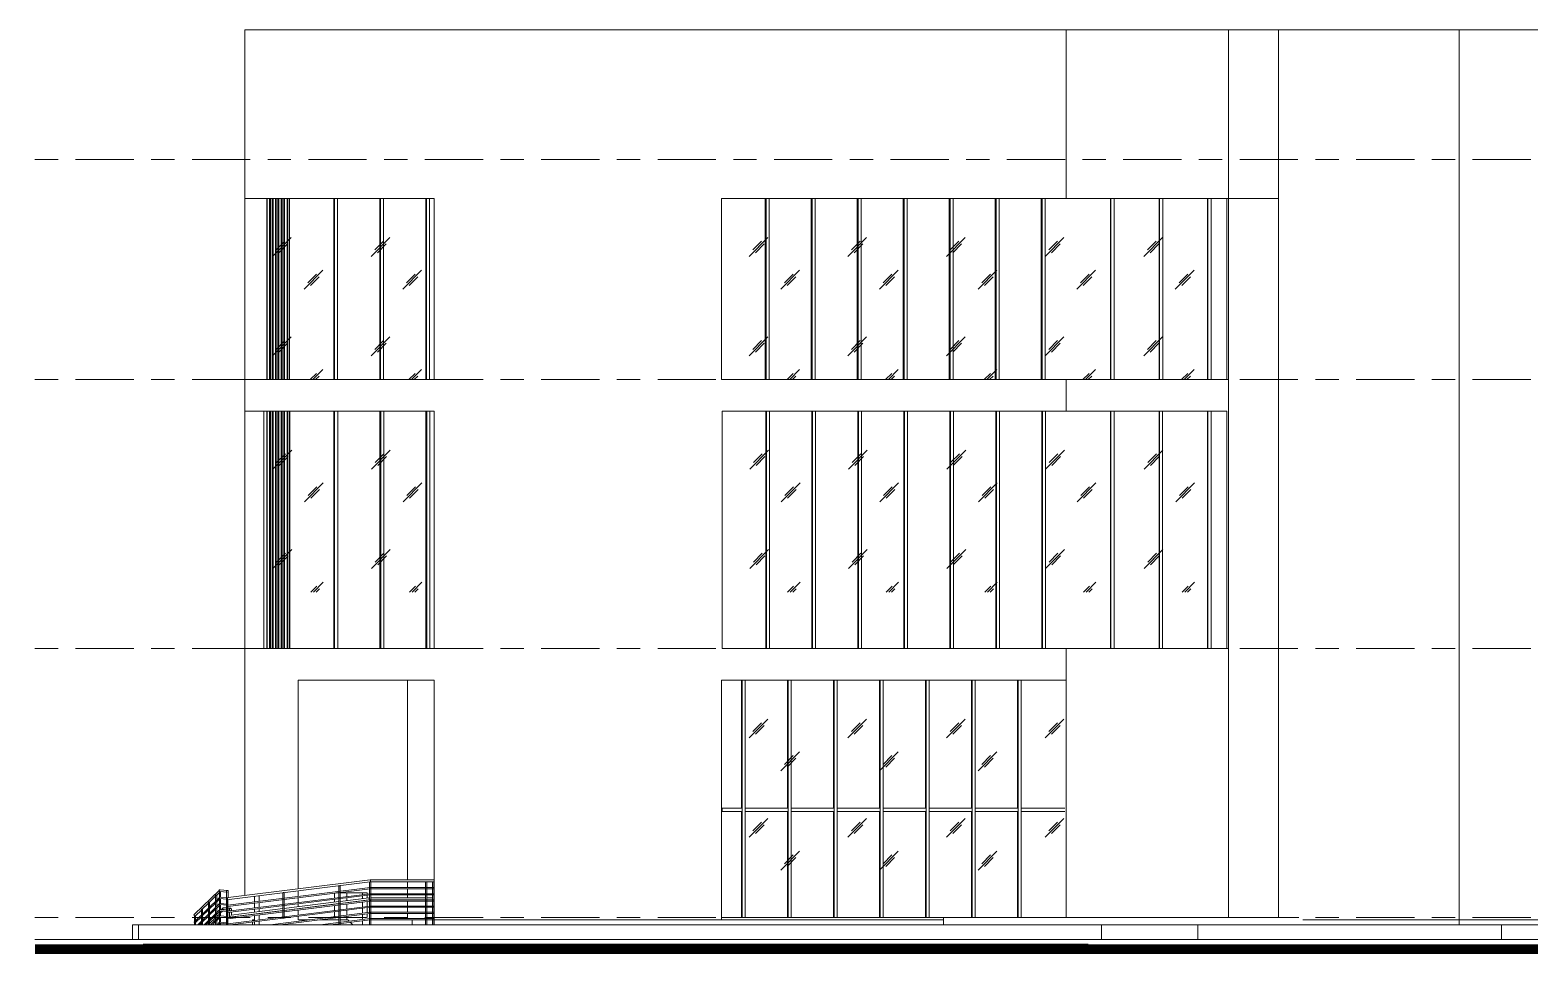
# Model space of a CAD drawing. Header units: millimetres. Extents: x -99196 to 15601, y -9661 to 93550.
# Drawn here: x -99196 to -68533, y -750 to 18150 of the extents above; entities that cross this region are included whole.
import ezdxf

# ---------------------------------------------------------------- set-up
doc = ezdxf.new("R2010")
doc.units = ezdxf.units.MM
doc.linetypes.add('Centre', pattern=[31.75, 6.35, -4.7625, 15.875, -4.7625])
for name, color, linetype, lineweight in [('A-GLAZ-CWMG', 55, 'Continuous', 5), ('KINH', 152, 'Continuous', 5), ('NET CAT', 3, 'Continuous', 5), ('NET CATConcrete', 3, 'Continuous', 5), ('NET THAY 1', 41, 'Continuous', 5), ('NET THAY 2', 55, 'Continuous', 5), ('NET-THAY', 2, 'Continuous', 9), ('TRUC', 225, 'Continuous', 5)]:
    doc.layers.add(name, color=color, linetype=linetype, lineweight=lineweight)

# ---------------------------------------------------------------- blocks, each defined once
blk = doc.blocks.new('System Panel - Glazed-V3-MẶT ĐỨNG 14-1')
at = {"layer": 'KINH'}
blk.add_line((-80801, 0), (-80513, 0), dxfattribs=at)
blk = doc.blocks.new('System Panel - Glazed-V4-MẶT ĐỨNG 14-1')
at = {"layer": 'KINH'}
blk.add_line((-81742, 0), (-80876, 0), dxfattribs=at)
blk = doc.blocks.new('System Panel - Glazed-1982616-MẶT ĐỨNG 14-1')
at = {"layer": 'KINH'}
blk.add_line((-85048, 0), (-84640, 0), dxfattribs=at)
blk = doc.blocks.new('System Panel - Glazed-1982774-MẶT ĐỨNG 14-1')
at = {"layer": 'KINH'}
blk.add_line((-94413, 10350), (-94413, 5500), dxfattribs=at)
blk = doc.blocks.new('System Panel - Glazed-V9-MẶT ĐỨNG 14-1')
at = {"layer": 'KINH'}
for p, q in [((-93888, 5500), (-93888, 10350)), ((-93884, 10350), (-93884, 5500))]:
    blk.add_line(p, q, dxfattribs=at)
blk = doc.blocks.new('System Panel - Glazed-1982840-MẶT ĐỨNG 14-1')
at = {"layer": 'KINH'}
blk.add_line((-74714, 5500), (-74714, 10350), dxfattribs=at)
blk = doc.blocks.new('System Panel - Glazed-1982915-MẶT ĐỨNG 14-1')
at = {"layer": 'KINH'}
for p, q in [((-93889, 11000), (-93889, 14700)), ((-93885, 14700), (-93885, 11000))]:
    blk.add_line(p, q, dxfattribs=at)
blk = doc.blocks.new('System Panel - Glazed-1982930-MẶT ĐỨNG 14-1')
at = {"layer": 'KINH'}
blk.add_line((-74714, 11000), (-74714, 14700), dxfattribs=at)
blk = doc.blocks.new('Railing - 1_-1273031-MẶT ĐỨNG 14-1')
at = {"layer": 'NET THAY 2'}
for p, q in [((-91104, 726), (-91104, 599)), ((-91087, 726), (-91103, 726)), ((-91079, 726), (-91087, 726)), ((-91079, -150), (-91079, 726)), ((-91104, 599), (-91104, 472)), ((-91104, 472), (-91104, 345)), ((-91104, 345), (-91104, 218)), ((-91104, 218), (-91104, 91)), ((-91104, 91), (-91104, -36)), ((-91104, -36), (-91104, -150))]:
    blk.add_line(p, q, dxfattribs=at)
blk = doc.blocks.new('Railing - 1_-1955384-MẶT ĐỨNG 14-1')
at = {"layer": 'NET THAY 2'}
for p, q in [((-92878, 646), (-92878, 519)), ((-92853, -150), (-92853, 649)), ((-92878, 518), (-92878, 515)), ((-92878, 515), (-92878, 392)), ((-92878, 391), (-92878, 388)), ((-92878, 388), (-92878, 265)), ((-92878, 264), (-92878, 261)), ((-92878, 261), (-92878, 138)), ((-92878, 137), (-92878, 134)), ((-92878, 134), (-92878, 11)), ((-92878, 10), (-92878, 7)), ((-92878, 7), (-92878, -116)), ((-92878, -117), (-92878, -120)), ((-92878, -120), (-92878, -150))]:
    blk.add_line(p, q, dxfattribs=at)
at = {"layer": 'NET THAY 2', "flags": 128}
for points in [[(-92861, 648), (-92867, 647), (-92872, 647), (-92876, 646)], [(-92855, 649), (-92853, 649), (-92853, 649), (-92856, 648), (-92861, 648)]]:
    blk.add_lwpolyline(points, dxfattribs=at)
blk = doc.blocks.new('Railing - 1_-1955378-MẶT ĐỨNG 14-1')
at = {"layer": 'NET THAY 2'}
for p, q in [((-94026, 504), (-94026, 377)), ((-94026, 376), (-94026, 373)), ((-94026, 372), (-94026, 250)), ((-94000, -15), (-94000, 507)), ((-94026, 249), (-94026, 246)), ((-94026, 245), (-94026, 123)), ((-94026, 122), (-94026, 119)), ((-94026, 118), (-94026, -4)), ((-94026, -5), (-94026, -8)), ((-94026, -9), (-94026, -15)), ((-94021, -15), (-94009, -15)), ((-94009, -15), (-94000, -15))]:
    blk.add_line(p, q, dxfattribs=at)
at = {"layer": 'NET THAY 2', "flags": 128}
for points in [[(-94009, 506), (-94014, 505), (-94020, 504), (-94024, 504), (-94026, 504)], [(-94002, 507), (-94000, 507), (-94001, 507), (-94004, 506), (-94009, 506)]]:
    blk.add_lwpolyline(points, dxfattribs=at)
blk = doc.blocks.new('Railing - 1_-1955388-MẶT ĐỨNG 14-1')
at = {"layer": 'NET THAY 2'}
blk.add_line((-95178, 361), (-95178, -150), dxfattribs=at)
blk = doc.blocks.new('Railing - 1_-V23-MẶT ĐỨNG 14-1')
at = {"layer": 'NET THAY 2'}
for p, q in [((-95401, 450), (-95401, -150)), ((-95401, 450), (-95401, 450)), ((-95376, 353), (-95376, 450)), ((-95376, 226), (-95376, 318)), ((-95376, 99), (-95376, 191)), ((-95376, -28), (-95376, 64)), ((-95376, -150), (-95376, -63))]:
    blk.add_line(p, q, dxfattribs=at)
at = {"layer": 'NET THAY 2', "flags": 128}
for points in [[(-95380, 451), (-95384, 451), (-95390, 451), (-95395, 451), (-95399, 451), (-95401, 450)], [(-95376, 450), (-95376, 451), (-95379, 451)]]:
    blk.add_lwpolyline(points, dxfattribs=at)
blk = doc.blocks.new('Railing - 1_-V24-MẶT ĐỨNG 14-1')
at = {"layer": 'NET THAY 2'}
for p, q in [((-95546, 309), (-95546, -150)), ((-95546, 309), (-95546, 309)), ((-95521, 212), (-95521, 310)), ((-95521, 85), (-95521, 178)), ((-95521, -42), (-95521, 51)), ((-95521, -150), (-95521, -76))]:
    blk.add_line(p, q, dxfattribs=at)
at = {"layer": 'NET THAY 2', "flags": 128}
blk.add_lwpolyline([(-95521, 309), (-95521, 310), (-95524, 310), (-95529, 311), (-95535, 311), (-95540, 310), (-95544, 310), (-95546, 309)], dxfattribs=at)
blk = doc.blocks.new('Railing - 1_-V25-MẶT ĐỨNG 14-1')
at = {"layer": 'NET THAY 2'}
for p, q in [((-95691, 169), (-95691, -150)), ((-95691, 169), (-95691, 169)), ((-95665, 72), (-95665, 169)), ((-95665, -55), (-95665, 37)), ((-95665, -150), (-95665, -90))]:
    blk.add_line(p, q, dxfattribs=at)
at = {"layer": 'NET THAY 2', "flags": 128}
for points in [[(-95670, 170), (-95674, 170), (-95680, 170), (-95685, 170), (-95689, 169), (-95691, 169)], [(-95666, 169), (-95666, 169), (-95669, 170)]]:
    blk.add_lwpolyline(points, dxfattribs=at)
blk = doc.blocks.new('Railing - 1_-V26-MẶT ĐỨNG 14-1')
at = {"layer": 'NET THAY 2'}
for p, q in [((-92251, 726), (-92251, 596)), ((-92234, 726), (-92247, 726)), ((-92226, 726), (-92234, 726)), ((-92226, -150), (-92226, 726)), ((-92251, 596), (-92251, 593)), ((-92251, 592), (-92251, 469)), ((-92251, 469), (-92251, 466)), ((-92251, 465), (-92251, 342)), ((-92251, 342), (-92251, 339)), ((-92251, 338), (-92251, 215)), ((-92251, 215), (-92251, 212)), ((-92251, 211), (-92251, 88)), ((-92251, 88), (-92251, 85)), ((-92251, 84), (-92251, -39)), ((-92251, -39), (-92251, -42)), ((-92251, -43), (-92251, -150))]:
    blk.add_line(p, q, dxfattribs=at)
blk = doc.blocks.new('Railing - 1_-1955386-MẶT ĐỨNG 14-1')
at = {"layer": 'NET THAY 2'}
for p, q in [((-95173, 364), (-95173, -150)), ((-95148, 364), (-95165, 364)), ((-95148, -150), (-95148, 364))]:
    blk.add_line(p, q, dxfattribs=at)
blk = doc.blocks.new('Railing - 1_-V27-MẶT ĐỨNG 14-1')
at = {"layer": 'NET THAY 2'}
for p, q in [((-95323, 526), (-95323, -150)), ((-95322, 526), (-95323, 526)), ((-95297, 411), (-95297, 525)), ((-95297, 284), (-95297, 386)), ((-95297, 157), (-95297, 256)), ((-95297, 30), (-95297, 132)), ((-95297, -97), (-95297, 5)), ((-95297, -150), (-95297, -122))]:
    blk.add_line(p, q, dxfattribs=at)
at = {"layer": 'NET THAY 2', "flags": 128}
blk.add_lwpolyline([(-95316, 527), (-95321, 527), (-95322, 526)], dxfattribs=at)
blk = doc.blocks.new('Railing - 1_-V28-MẶT ĐỨNG 14-1')
at = {"layer": 'NET THAY 2'}
for p, q in [((-95834, 30), (-95834, 29)), ((-95834, 29), (-95834, -150)), ((-95809, -67), (-95809, 30)), ((-95809, -150), (-95809, -102))]:
    blk.add_line(p, q, dxfattribs=at)
at = {"layer": 'NET THAY 2', "flags": 128}
blk.add_lwpolyline([(-95809, 30), (-95810, 30), (-95813, 31), (-95817, 31), (-95823, 31), (-95828, 31), (-95832, 30), (-95834, 30)], dxfattribs=at)
blk = doc.blocks.new('Railing - Railing-1287729-MẶT ĐỨNG 14-1')
at = {"layer": 'NET THAY 1'}
for p, q in [((-95319, 408), (-95832, -89)), ((-95391, 303), (-95322, 369)), ((-95313, 379), (-95304, 387)), ((-95311, 387), (-95179, 375)), ((-95179, 400), (-95309, 412)), ((-95178, 375), (-95160, 373)), ((-95158, 398), (-95176, 400)), ((-92239, 611), (-95148, 251)), ((-95148, 225), (-92237, 586)), ((-92239, 484), (-95148, 124)), ((-95148, 98), (-92237, 459)), ((-92239, 357), (-95148, -3)), ((-95148, -29), (-92237, 332)), ((-90935, 611), (-92239, 611)), ((-90935, 484), (-92239, 484)), ((-90935, 357), (-92239, 357)), ((-92237, 586), (-90935, 586)), ((-92237, 459), (-90935, 459)), ((-92237, 332), (-90935, 332)), ((-95814, -108), (-95691, 12)), ((-95319, 281), (-95763, -150)), ((-95681, 22), (-95546, 153)), ((-95681, -105), (-95546, 26)), ((-95319, 154), (-95632, -150)), ((-95536, 162), (-95401, 293)), ((-95536, 35), (-95401, 166)), ((-95536, -92), (-95401, 39)), ((-95319, 27), (-95501, -150)), ((-95391, 176), (-95322, 242)), ((-95391, 49), (-95322, 115)), ((-95313, 252), (-95304, 260)), ((-95313, 125), (-95304, 133)), ((-95313, -2), (-95304, 6)), ((-95311, 260), (-95160, 246)), ((-95311, 133), (-95160, 119)), ((-95311, 6), (-95160, -8)), ((-95158, 271), (-95309, 285)), ((-95158, 144), (-95309, 158)), ((-95158, 17), (-95309, 31)), ((-92239, 230), (-95148, -130)), ((-95102, -150), (-92237, 205)), ((-92239, 103), (-94284, -150)), ((-94077, -150), (-92237, 78)), ((-90935, 230), (-92239, 230)), ((-90935, 103), (-92239, 103)), ((-92237, 205), (-90935, 205)), ((-92237, 78), (-90935, 78)), ((-95727, -150), (-95691, -115)), ((-95596, -150), (-95546, -101)), ((-95465, -150), (-95401, -88)), ((-95391, -78), (-95322, -12)), ((-95319, -100), (-95370, -150)), ((-95334, -150), (-95322, -139)), ((-95313, -129), (-95304, -121)), ((-95311, -121), (-95160, -135)), ((-95158, -110), (-95309, -96)), ((-92239, -24), (-93258, -150)), ((-93052, -150), (-92237, -49)), ((-90935, -24), (-92239, -24)), ((-92237, -49), (-90935, -49))]:
    blk.add_line(p, q, dxfattribs=at)
at = {"layer": 'NET THAY 1', "flags": 128}
for points in [[(-95169, 392), (-95171, 389), (-95171, 386)], [(-95171, 386), (-95171, 383), (-95169, 379)], [(-95146, 259), (-95147, 262), (-95148, 265), (-95150, 268), (-95153, 270), (-95156, 271), (-95159, 272), (-95162, 271), (-95165, 270), (-95167, 268), (-95169, 265), (-95171, 262), (-95171, 259)], [(-95171, 259), (-95171, 256), (-95169, 252), (-95167, 250), (-95165, 248), (-95162, 247), (-95159, 246), (-95156, 247), (-95153, 248), (-95150, 250), (-95148, 253), (-95147, 256), (-95146, 259)], [(-95146, 132), (-95147, 135), (-95148, 138), (-95150, 141), (-95153, 143), (-95156, 144), (-95159, 145), (-95162, 144), (-95165, 143), (-95167, 141), (-95169, 138), (-95171, 135), (-95171, 132)], [(-95171, 132), (-95171, 129), (-95169, 125), (-95167, 123), (-95165, 121), (-95162, 120), (-95159, 119), (-95156, 120), (-95153, 121), (-95150, 123), (-95148, 126), (-95147, 129), (-95146, 132)], [(-95146, 5), (-95147, 8), (-95148, 11), (-95150, 14), (-95153, 16), (-95156, 17), (-95159, 18), (-95162, 17), (-95165, 16), (-95167, 14), (-95169, 11), (-95171, 8), (-95171, 5)], [(-95171, 5), (-95171, 2), (-95169, -2), (-95167, -4), (-95165, -6), (-95162, -7), (-95159, -8), (-95156, -7), (-95153, -6), (-95150, -4), (-95148, -1), (-95147, 2), (-95146, 5)], [(-95146, 238), (-95147, 241), (-95147, 244), (-95147, 247), (-95147, 249), (-95148, 250)], [(-95148, 226), (-95147, 227), (-95147, 229), (-95147, 231), (-95147, 234), (-95146, 238)], [(-95146, 111), (-95147, 114), (-95147, 117), (-95147, 120), (-95147, 122), (-95148, 123)], [(-95148, 99), (-95147, 100), (-95147, 102), (-95147, 104), (-95147, 107), (-95146, 111)], [(-95836, -99), (-95835, -95), (-95834, -93)], [(-95834, -105), (-95835, -102), (-95836, -99)], [(-95146, -122), (-95147, -119), (-95148, -116), (-95150, -113), (-95153, -111), (-95156, -110), (-95159, -109), (-95162, -110), (-95165, -111), (-95167, -113), (-95169, -116), (-95171, -119), (-95171, -122)], [(-95171, -122), (-95171, -125), (-95169, -129), (-95167, -131), (-95165, -133), (-95162, -134), (-95159, -135), (-95156, -134), (-95153, -133), (-95150, -131), (-95148, -128), (-95147, -125), (-95146, -122)], [(-95146, -16), (-95147, -13), (-95147, -10), (-95147, -7), (-95147, -5), (-95148, -4)], [(-95148, -28), (-95147, -27), (-95147, -25), (-95147, -23), (-95147, -20), (-95146, -16)], [(-95146, -143), (-95147, -140), (-95147, -137), (-95147, -134), (-95147, -132), (-95148, -131)], [(-95147, -150), (-95147, -147), (-95146, -143)]]:
    blk.add_lwpolyline(points, dxfattribs=at)
at = {"layer": 'NET THAY 1'}
for centre, start_param, end_param in [((-90935, 599), 4.712389, 6.283185), ((-90935, 599), 3.141593, 4.712389), ((-90935, 472), 4.712389, 6.283185), ((-90935, 472), 3.141593, 4.712389), ((-90935, 345), 4.712389, 6.283185), ((-90935, 345), 3.141593, 4.712389), ((-90935, 218), 4.712389, 6.283185), ((-90935, 218), 3.141593, 4.712389), ((-90935, 91), 4.712389, 6.283185), ((-90935, 91), 3.141593, 4.712389), ((-90935, -36), 4.712389, 6.283185), ((-90935, -36), 3.141593, 4.712389)]:
    blk.add_ellipse(centre, major_axis=(0, 12.7), ratio=0.338121, start_param=start_param, end_param=end_param, dxfattribs=at)
for points in [[(-95322, 399), (-95322, 398), (-95322, 397), (-95322, 396)], [(-92234, 595), (-92234, 596), (-92234, 598), (-92234, 599)], [(-92234, 468), (-92234, 469), (-92234, 471), (-92234, 472)], [(-92234, 341), (-92234, 342), (-92234, 344), (-92234, 345)], [(-95322, 272), (-95322, 271), (-95322, 270), (-95322, 269)], [(-95322, 145), (-95322, 144), (-95322, 143), (-95322, 142)], [(-95322, 18), (-95322, 17), (-95322, 16), (-95322, 15)], [(-92234, 214), (-92234, 215), (-92234, 217), (-92234, 218)], [(-92234, 87), (-92234, 88), (-92234, 90), (-92234, 91)], [(-95322, -109), (-95322, -110), (-95322, -111), (-95322, -112)], [(-92234, -40), (-92234, -39), (-92234, -37), (-92234, -36)]]:
    blk.add_open_spline(points, degree=3, dxfattribs=at)
for name, p in [('Railing - 1_-1955384-MẶT ĐỨNG 14-1', (0, 0)), ('Railing - 1_-V26-MẶT ĐỨNG 14-1', (0, 0)), ('Railing - 1_-1273031-MẶT ĐỨNG 14-1', (0, 0)), ('Railing - 1_-1273031-MẶT ĐỨNG 14-1', (144, 0)), ('Railing - 1_-V24-MẶT ĐỨNG 14-1', (0, 0)), ('Railing - 1_-V23-MẶT ĐỨNG 14-1', (0, 0)), ('Railing - 1_-V27-MẶT ĐỨNG 14-1', (0, 0)), ('Railing - 1_-1955388-MẶT ĐỨNG 14-1', (0, 0)), ('Railing - 1_-1955386-MẶT ĐỨNG 14-1', (0, 0)), ('Railing - 1_-1955378-MẶT ĐỨNG 14-1', (0, 0)), ('Railing - 1_-V28-MẶT ĐỨNG 14-1', (0, 0)), ('Railing - 1_-V25-MẶT ĐỨNG 14-1', (0, 0))]:
    blk.add_blockref(name, p)
blk = doc.blocks.new('Top Rail Type - Top Rail_Internal_-1287732-MẶT ĐỨNG 14-1')
at = {"layer": 'NET THAY 1'}
for p, q in [((-95178, 361), (-92236, 726)), ((-92239, 764), (-95143, 404)), ((-90935, 764), (-92239, 764)), ((-92237, 726), (-90935, 726)), ((-95323, 559), (-95836, 61)), ((-95534, 301), (-95401, 430)), ((-95389, 441), (-95322, 506)), ((-95311, 517), (-95301, 527)), ((-95311, 526), (-95164, 513)), ((-95156, 551), (-95308, 564)), ((-95179, 532), (-95178, 537)), ((-95179, 530), (-95179, 532)), ((-95179, 530), (-95179, 362)), ((-95179, 362), (-95179, 364)), ((-95178, 361), (-95179, 362)), ((-95178, 537), (-95176, 541)), ((-95176, 541), (-95172, 545)), ((-95172, 545), (-95168, 548)), ((-95168, 548), (-95163, 550)), ((-95156, 380), (-95158, 378)), ((-95156, 380), (-95154, 383)), ((-95151, 386), (-95153, 383)), ((-95151, 386), (-95149, 388)), ((-95143, 398), (-95142, 401)), ((-95141, 403), (-95141, 534)), ((-95141, 403), (-95141, 402)), ((-95810, 34), (-95814, 31)), ((-95810, 34), (-95691, 149)), ((-95679, 160), (-95546, 290))]:
    blk.add_line(p, q, dxfattribs=at)
at = {"layer": 'NET THAY 1', "flags": 128}
for points in [[(-95141, 532), (-95141, 537), (-95143, 541), (-95145, 545), (-95149, 548), (-95153, 550), (-95158, 551), (-95163, 550), (-95168, 548), (-95172, 545), (-95176, 541), (-95178, 537), (-95179, 532)], [(-95178, 361), (-95176, 362), (-95173, 364)], [(-95163, 550), (-95158, 551), (-95153, 550), (-95149, 548), (-95145, 545), (-95143, 541), (-95141, 537), (-95141, 532)], [(-95842, 47), (-95841, 52), (-95840, 57), (-95837, 61)], [(-95833, 31), (-95837, 34), (-95840, 38), (-95841, 42), (-95842, 47)]]:
    blk.add_lwpolyline(points, dxfattribs=at)
at = {"layer": 'NET THAY 1'}
for start_param, end_param in [(4.712389, 6.283185), (3.141593, 4.712389)]:
    blk.add_ellipse((-90935, 745), major_axis=(0, 19), ratio=0.338121, start_param=start_param, end_param=end_param, dxfattribs=at)
for points, knots in [([(-92231, 745), (-92231, 746), (-92232, 750), (-92233, 754), (-92234, 758), (-92236, 762), (-92238, 764), (-92239, 764), (-92239, 764)], [0, 0, 0, 0, 0.0833333, 0.1666667, 0.25, 0.3333333, 0.5, 0.5132358, 0.5132358, 0.5132358, 0.5132358]), ([(-92236, 726), (-92235, 726), (-92233, 728), (-92231, 735), (-92231, 741), (-92231, 745)], [0.5132358, 0.5132358, 0.5132358, 0.5132358, 0.6666667, 0.8333333, 1, 1, 1, 1]), ([(-95307, 564), (-95308, 564), (-95312, 565), (-95320, 563), (-95326, 556), (-95328, 550), (-95329, 547), (-95329, 545)], [-0.5412712, -0.5412712, -0.5412712, -0.5412712, -0.5, -0.3333333, -0.1666667, -0.0833333, 0, 0, 0, 0]), ([(-95329, 545), (-95329, 542), (-95327, 535), (-95321, 529), (-95317, 527), (-95315, 527)], [-1, -1, -1, -1, -0.8333333, -0.6666667, -0.5978029, -0.5978029, -0.5978029, -0.5978029])]:
    blk.add_open_spline(points, degree=3, knots=knots, dxfattribs=at)
blk = doc.blocks.new('Handrail Type - Handrail_Internal_-1287743-MẶT ĐỨNG 14-1')
at = {"layer": 'NET THAY 1'}
for p, q in [((-92878, 321), (-94001, 182)), ((-92265, 397), (-92853, 324)), ((-92853, 286), (-92262, 359)), ((-92251, 397), (-92264, 397)), ((-92262, 359), (-92251, 359)), ((-91103, 397), (-92226, 397)), ((-92226, 359), (-91103, 359)), ((-90961, 397), (-91079, 397)), ((-91079, 359), (-90961, 359)), ((-95376, 14), (-95322, 66)), ((-95298, 90), (-95259, 128)), ((-95247, 192), (-95285, 156)), ((-95236, 159), (-95177, 154)), ((-95235, 151), (-95227, 159)), ((-95177, 193), (-95233, 197)), ((-95092, 185), (-95148, 190)), ((-95148, 152), (-95100, 147)), ((-95115, 166), (-95114, 171)), ((-95115, 164), (-95115, 166)), ((-95115, 164), (-95115, 128)), ((-95115, 103), (-95115, 7)), ((-95115, 6), (-95115, 8)), ((-95114, 6), (-95115, 6)), ((-95114, 171), (-95111, 176)), ((-95114, 6), (-94025, 140)), ((-95111, 176), (-95108, 180)), ((-95108, 180), (-95104, 183)), ((-95104, 183), (-95099, 184)), ((-95092, 25), (-95094, 22)), ((-95092, 25), (-95090, 27)), ((-95087, 30), (-95089, 28)), ((-95087, 30), (-95085, 33)), ((-94025, 179), (-95078, 48)), ((-95078, 43), (-95077, 45)), ((-95078, 43), (-95078, 43)), ((-95077, 133), (-95077, 168)), ((-95077, 47), (-95077, 107)), ((-95077, 48), (-95077, 46)), ((-94001, 143), (-92878, 283)), ((-95521, -127), (-95401, -10))]:
    blk.add_line(p, q, dxfattribs=at)
at = {"layer": 'NET THAY 1', "flags": 128}
for points in [[(-95077, 166), (-95077, 171), (-95078, 176), (-95081, 180), (-95085, 183), (-95089, 184), (-95094, 185), (-95099, 184), (-95104, 183), (-95108, 180), (-95111, 176), (-95114, 171), (-95115, 166)], [(-95114, 6), (-95112, 6), (-95108, 8)], [(-95099, 184), (-95094, 185), (-95089, 184), (-95085, 183), (-95081, 180), (-95078, 176), (-95077, 171), (-95077, 166)]]:
    blk.add_lwpolyline(points, dxfattribs=at)
at = {"layer": 'NET THAY 1'}
for start_param, end_param in [(6.021386, 6.283185), (3.141593, 3.403392)]:
    blk.add_ellipse((-90961, 378), major_axis=(0, 19.1), ratio=0.338121, start_param=start_param, end_param=end_param, dxfattribs=at)
for points, knots in [([(-92257, 378), (-92257, 380), (-92257, 383), (-92258, 388), (-92260, 392), (-92262, 396), (-92263, 397), (-92265, 397), (-92265, 397)], [0, 0, 0, 0, 0.0833333, 0.1666667, 0.25, 0.3333333, 0.5, 0.5132358, 0.5132358, 0.5132358, 0.5132358]), ([(-95234, 197), (-95237, 197), (-95244, 196), (-95250, 190), (-95253, 183), (-95253, 180), (-95253, 178)], [-0.5, -0.5, -0.5, -0.5, -0.3333333, -0.1666667, -0.0833333, 0, 0, 0, 0])]:
    blk.add_open_spline(points, degree=3, knots=knots, dxfattribs=at)
for points in [[(-92262, 359), (-92261, 359), (-92259, 361), (-92257, 368), (-92257, 375), (-92257, 378)], [(-95253, 178), (-95253, 175), (-95251, 168), (-95244, 161), (-95237, 159), (-95234, 159)]]:
    blk.add_open_spline(points, degree=3, dxfattribs=at)
blk = doc.blocks.new('Rectangular Mullion - Rectangular Mullion-V41-MẶT ĐỨNG 14-1')
at = {"layer": 'A-GLAZ-CWMG'}
for p, q in [((-78919, 2167), (-78919, 2233)), ((-78026, 2233), (-78919, 2233)), ((-78026, 2167), (-78919, 2167))]:
    blk.add_line(p, q, dxfattribs=at)
blk = doc.blocks.new('Rectangular Mullion - Rectangular Mullion-V42-MẶT ĐỨNG 14-1')
at = {"layer": 'A-GLAZ-CWMG'}
for p, q in [((-79860, 2167), (-79860, 2233)), ((-78981, 2233), (-79860, 2233)), ((-78981, 2167), (-79860, 2167)), ((-78981, 2233), (-78981, 2167))]:
    blk.add_line(p, q, dxfattribs=at)
blk = doc.blocks.new('Rectangular Mullion - Rectangular Mullion-1982615-MẶT ĐỨNG 14-1')
at = {"layer": 'A-GLAZ-CWMG'}
for p, q in [((-85036, 2233), (-85048, 2233)), ((-85048, 2233), (-85048, 2207)), ((-85048, 2193), (-85048, 2167)), ((-85048, 2167), (-85036, 2167)), ((-85036, 2167), (-85036, 2233)), ((-84628, 2233), (-85036, 2233)), ((-84628, 2167), (-85036, 2167)), ((-84628, 2233), (-84628, 2167))]:
    blk.add_line(p, q, dxfattribs=at)
blk = doc.blocks.new('Rectangular Mullion - Rectangular Mullion-V43-MẶT ĐỨNG 14-1')
at = {"layer": 'A-GLAZ-CWMG'}
for p, q in [((-78993, 2167), (-78993, 0)), ((-78981, 2200), (-78981, 0)), ((-78919, 2200), (-78919, 0))]:
    blk.add_line(p, q, dxfattribs=at)
blk = doc.blocks.new('Rectangular Mullion - Rectangular Mullion-V44-MẶT ĐỨNG 14-1')
at = {"layer": 'A-GLAZ-CWMG'}
for p, q in [((-80875, 2167), (-80875, 0)), ((-80864, 2200), (-80864, 0)), ((-80801, 2200), (-80801, 0)), ((-80864, 0), (-80875, 0)), ((-80801, 0), (-80864, 0))]:
    blk.add_line(p, q, dxfattribs=at)
blk = doc.blocks.new('Rectangular Mullion - Rectangular Mullion-V45-MẶT ĐỨNG 14-1')
at = {"layer": 'A-GLAZ-CWMG'}
for p, q in [((-78993, 4850), (-78993, 2233)), ((-78981, 4850), (-78981, 2200)), ((-78919, 4850), (-78919, 2200))]:
    blk.add_line(p, q, dxfattribs=at)
blk = doc.blocks.new('Rectangular Mullion - Rectangular Mullion-V55-MẶT ĐỨNG 14-1')
at = {"layer": 'A-GLAZ-CWMG'}
for p, q in [((-94351, 14700), (-94351, 11000)), ((-94344, 14700), (-94344, 11000)), ((-94294, 14700), (-94294, 11000)), ((-94280, 14700), (-94280, 11000)), ((-94277, 14700), (-94277, 11000)), ((-94244, 14700), (-94244, 11000))]:
    blk.add_line(p, q, dxfattribs=at)
blk = doc.blocks.new('Rectangular Mullion - Rectangular Mullion-V56-MẶT ĐỨNG 14-1')
at = {"layer": 'A-GLAZ-CWMG'}
for p, q in [((-93995, 14700), (-93995, 11000)), ((-93987, 14700), (-93987, 11000)), ((-93937, 14700), (-93937, 11000)), ((-93924, 14700), (-93924, 11000)), ((-93921, 14700), (-93921, 11000))]:
    blk.add_line(p, q, dxfattribs=at)
blk = doc.blocks.new('Rectangular Mullion - Rectangular Mullion-V57-MẶT ĐỨNG 14-1')
at = {"layer": 'A-GLAZ-CWMG'}
for p, q in [((-92983, 14700), (-92983, 11000)), ((-92966, 14700), (-92966, 11000)), ((-92903, 14700), (-92903, 11000))]:
    blk.add_line(p, q, dxfattribs=at)
blk = doc.blocks.new('Rectangular Mullion - Rectangular Mullion-V58-MẶT ĐỨNG 14-1')
at = {"layer": 'A-GLAZ-CWMG'}
for p, q in [((-77092, 14700), (-77092, 11000)), ((-77086, 14700), (-77086, 11000)), ((-77019, 14700), (-77019, 11000))]:
    blk.add_line(p, q, dxfattribs=at)
blk = doc.blocks.new('Rectangular Mullion - Rectangular Mullion-V86-MẶT ĐỨNG 14-1')
at = {"layer": 'A-GLAZ-CWMG'}
for p, q in [((-94351, 10350), (-94351, 5500)), ((-94344, 10350), (-94344, 5500)), ((-94294, 10350), (-94294, 5500)), ((-94280, 10350), (-94280, 5500)), ((-94277, 10350), (-94277, 5500)), ((-94244, 10350), (-94244, 5500))]:
    blk.add_line(p, q, dxfattribs=at)
blk = doc.blocks.new('Rectangular Mullion - Rectangular Mullion-V87-MẶT ĐỨNG 14-1')
at = {"layer": 'A-GLAZ-CWMG'}
for p, q in [((-93995, 10350), (-93995, 5500)), ((-93987, 10350), (-93987, 5500)), ((-93937, 10350), (-93937, 5500)), ((-93924, 10350), (-93924, 5500)), ((-93921, 10350), (-93921, 5500))]:
    blk.add_line(p, q, dxfattribs=at)
blk = doc.blocks.new('Rectangular Mullion - Rectangular Mullion-V88-MẶT ĐỨNG 14-1')
at = {"layer": 'A-GLAZ-CWMG'}
for p, q in [((-92981, 10350), (-92981, 5500)), ((-92964, 10350), (-92964, 5500)), ((-92902, 10350), (-92902, 5500))]:
    blk.add_line(p, q, dxfattribs=at)
blk = doc.blocks.new('Rectangular Mullion - Rectangular Mullion-V89-MẶT ĐỨNG 14-1')
at = {"layer": 'A-GLAZ-CWMG'}
for p, q in [((-77092, 10350), (-77092, 5500)), ((-77086, 10350), (-77086, 5500)), ((-77020, 10350), (-77020, 5500))]:
    blk.add_line(p, q, dxfattribs=at)

msp = doc.modelspace()

# ---------------------------------------------------------------- hatches: boundary and pattern name
at = {"layer": 'KINH'}
h = msp.add_hatch(dxfattribs=at)
h.set_pattern_fill('FP_11', color=256, angle=360, style=0, pattern_type=2)
h.set_pattern_definition([(45.204, (-104195.1, 1401.6), (0.002, 2032), [252.7, -2610.8]), (45.204, (-104249.9, 1456.7), (0.002, 2032), [252.7, -2610.8]), (45.204, (-104325.2, 1325.7), (0.002, 2032), [544.27, -2319.24]), (45.204, (-105567.1, 2763), (0.002, 2032), [252.7, -2610.8]), (45.204, (-105621.9, 2818.2), (0.002, 2032), [252.7, -2610.8]), (45.204, (-105697.2, 2687.1), (0.002, 2032), [544.27, -2319.24])])
h.paths.add_polyline_path([(-90550.1, 11000), (-90550.1, 14700), (-94800.1, 14700), (-94800.1, 11000)])
h = msp.add_hatch(dxfattribs=at)
h.set_pattern_fill('FP_11', color=256, angle=360, style=0, pattern_type=2)
h.set_pattern_definition([(45.204, (-94443, 1401.6), (0.002, 2032), [252.7, -2610.8]), (45.204, (-94497.8, 1456.7), (0.002, 2032), [252.7, -2610.8]), (45.204, (-94573.1, 1325.7), (0.002, 2032), [544.27, -2319.24]), (45.204, (-95815, 2763), (0.002, 2032), [252.7, -2610.8]), (45.204, (-95869.8, 2818.2), (0.002, 2032), [252.7, -2610.8]), (45.204, (-95945.1, 2687.1), (0.002, 2032), [544.27, -2319.24])])
h.paths.add_polyline_path([(-74682.8, 11000), (-74682.8, 14700), (-85048, 14700), (-85048, 11000)])
h = msp.add_hatch(dxfattribs=at)
h.set_pattern_fill('FP_11', color=256, angle=360, style=0, pattern_type=2)
h.set_pattern_definition([(45.204, (-104185.5, -2948.4), (0.002, 2032), [252.7, -2610.8]), (45.204, (-104240.3, -2893.3), (0.002, 2032), [252.7, -2610.8]), (45.204, (-104315.6, -3024.3), (0.002, 2032), [544.27, -2319.24]), (45.204, (-105557.4, -1587), (0.002, 2032), [252.7, -2610.8]), (45.204, (-105612.2, -1531.8), (0.002, 2032), [252.7, -2610.8]), (45.204, (-105687.5, -1662.9), (0.002, 2032), [544.27, -2319.24])])
h.paths.add_polyline_path([(-90540.4, 6650), (-90540.4, 10350), (-94790.4, 10350), (-94790.4, 6650)])
h = msp.add_hatch(dxfattribs=at)
h.set_pattern_fill('FP_11', color=256, angle=360, style=0, pattern_type=2)
h.set_pattern_definition([(45.204, (-94433.4, -2948.4), (0.002, 2032), [252.7, -2610.8]), (45.204, (-94488.2, -2893.3), (0.002, 2032), [252.7, -2610.8]), (45.204, (-94563.5, -3024.3), (0.002, 2032), [544.27, -2319.24]), (45.204, (-95805.3, -1587), (0.002, 2032), [252.7, -2610.8]), (45.204, (-95860.1, -1531.8), (0.002, 2032), [252.7, -2610.8]), (45.204, (-95935.4, -1662.9), (0.002, 2032), [544.27, -2319.24])])
h.paths.add_polyline_path([(-74673.2, 6650), (-74673.2, 10350), (-85038.3, 10350), (-85038.3, 6650)])
h = msp.add_hatch(dxfattribs=at)
h.set_pattern_fill('FP_11', color=256, angle=360, style=0, pattern_type=2)
h.set_pattern_definition([(45.204, (-94443, -8448.4), (0.002, 2032), [252.7, -2610.8]), (45.204, (-94497.8, -8393.3), (0.002, 2032), [252.7, -2610.8]), (45.204, (-94573.2, -8524.3), (0.002, 2032), [544.27, -2319.24]), (45.204, (-95815, -7087), (0.002, 2032), [252.7, -2610.8]), (45.204, (-95869.8, -7031.8), (0.002, 2032), [252.7, -2610.8]), (45.204, (-95945.1, -7162.9), (0.002, 2032), [544.27, -2319.24])])
h.paths.add_polyline_path([(-77998.5, 366.9), (-77998.5, 4850), (-85048, 4850), (-85048, 366.9)])

# ---------------------------------------------------------------- linework, layer by layer
at = {"layer": 'NET CAT'}
for p, q in [((-94601.9, 433.1), (-94601.9, 318.5)), ((-94506.7, 329.5), (-94506.7, 444.8)), ((-93712.4, 428.2), (-93712.4, 543.2)), ((-93712.4, 301.2), (-93712.4, 403.5)), ((-94601.9, 293.5), (-94601.9, 191.5)), ((-94601.9, 166.5), (-94601.9, 107.2)), ((-94601.9, 69.4), (-94601.9, 64.5)), ((-94601.9, 39.5), (-94601.9, -62.5)), ((-94506.7, 202.5), (-94506.7, 305.3)), ((-94506.7, 119), (-94506.7, 178.3)), ((-94506.7, 75.5), (-94506.7, 81.2)), ((-94506.7, -51.5), (-94506.7, 51.3)), ((-93712.4, 216.7), (-93712.4, 276.5)), ((-93712.4, 174.2), (-93712.4, 179.6)), ((-93712.4, 47.2), (-93712.4, 149.5)), ((-93712.4, -50), (-93712.4, 22.5)), ((-94601.9, -87.5), (-94601.9, -150)), ((-94506.7, -150), (-94506.7, -75.7))]:
    msp.add_line(p, q, dxfattribs=at)
at = {"layer": 'NET CAT', "const_width": 200}
msp.add_lwpolyline([(14639, -650), (-99096.4, -650)], dxfattribs=at)
at = {"layer": 'NET CAT'}
msp.add_lwpolyline([(14639, -450), (-99096.4, -450)], dxfattribs=at)
at = {"layer": 'NET CATConcrete'}
for p, q in [((-74682.9, 10800), (-74682.9, 10350)), ((-74682.9, 5450), (-74682.9, 4850))]:
    msp.add_line(p, q, dxfattribs=at)
at = {"layer": 'NET-THAY'}
for p, q in [((-77998.6, 18150), (-94800.1, 18150)), ((-74682.8, 18150), (-77998.6, 18150)), ((-77998.5, 18150), (-77998.5, 14700)), ((-74682.8, 0), (-74682.8, 18150)), ((-73497.1, 18150), (-74682.8, 18150)), ((-73660.2, 18150), (-73660.2, 10350)), ((-39630.5, 18150), (-73493, 18150)), ((-69961.3, 18150), (-69961.3, 10950)), ((-77998.5, 14700), (-77998.5, 15300)), ((-94800.1, 14700), (-90928.6, 14700)), ((-90928.6, 11000), (-90928.6, 14700)), ((-85048, 11000), (-85048, 14700)), ((-85048, 14700), (-73660.2, 14700)), ((-94800.1, 11000), (-93970.1, 11000)), ((-93970.1, 11000), (-90928.6, 11000)), ((-85048, 11000), (-74682.9, 11000)), ((-77998.5, 10350), (-77998.5, 11000)), ((-77998.5, 11000), (-77998.5, 10350)), ((-74682.9, 10950), (-74682.9, 10800)), ((-69961.3, 10950), (-69961.3, 5450)), ((-90928.4, 10350), (-94800.1, 10350)), ((-90928.4, 5500), (-90928.4, 10350)), ((-85038.3, 10350), (-74714.2, 10350)), ((-85038.3, 5500), (-85038.3, 10350)), ((-73660.2, 10350), (-73660.2, 5450)), ((-94799.7, 5500), (-93970.1, 5500)), ((-93970.1, 5500), (-90928.4, 5500)), ((-85038.3, 5500), (-74682.9, 5500)), ((-77998.5, 5500), (-77998.5, 0)), ((-73660.2, 5450), (-73660.2, 0)), ((-69961.3, 5450), (-69961.4, -50)), ((-93712.4, 4850), (-90928.4, 4850)), ((-93712.4, 580.3), (-93712.4, 4850)), ((-91475.4, 4850), (-91475.4, 763.1)), ((-90928.4, -50), (-90928.4, 4850)), ((-85048, -50), (-85048, 4850)), ((-85048, 4850), (-77998.5, 4850)), ((-91475.4, 726.3), (-91475.4, 610.9)), ((-92969.2, 495.6), (-92969.2, 393.3)), ((-92969.2, 368.6), (-92969.2, 309.6)), ((-92878, 500), (-92930.9, 500)), ((-92300.1, 500), (-92852.9, 500)), ((-92718.3, 424.9), (-92718.3, 500)), ((-92718.3, 340.7), (-92718.3, 399.6)), ((-92396.6, 464.8), (-92396.6, 500)), ((-92396.6, 380.5), (-92396.6, 439.5)), ((-92396.6, 337.8), (-92396.6, 342.7)), ((-92396.6, 210.8), (-92396.6, 312.5)), ((-92300.1, 500), (-92300.1, 476.7)), ((-92300.1, 451.4), (-92300.1, 392.5)), ((-92300.1, 354.6), (-92300.1, 349.7)), ((-92300.1, 324.4), (-92300.1, 222.7)), ((-91475.4, 586.4), (-91475.4, 483.9)), ((-91475.4, 459.4), (-91475.4, 396.3)), ((-91475.4, 359.5), (-91475.4, 356.9)), ((-91475.4, 332.4), (-91475.4, 229.9)), ((-92969.2, 272.1), (-92969.2, 266.3)), ((-92969.2, 241.6), (-92969.2, 139.3)), ((-92969.2, 114.6), (-92969.2, 12.3)), ((-92718.3, 297.9), (-92718.3, 303.1)), ((-92718.3, 170.9), (-92718.3, 272.6)), ((-92718.3, 43.9), (-92718.3, 145.6)), ((-92718.3, 18.6), (-92718.3, -50)), ((-92396.6, 83.8), (-92396.6, 185.5)), ((-92396.6, -43.2), (-92396.6, 58.5)), ((-92300.1, 197.4), (-92300.1, 95.7)), ((-92300.1, 70.4), (-92300.1, 0)), ((-91475.4, 205.4), (-91475.4, 102.9)), ((-91475.4, 78.4), (-91475.4, -24.1)), ((-80513.3, 0), (-73241.5, 0)), ((-80513.3, 0), (-80513.3, -150)), ((-97096.4, -450), (-97096.4, -150)), ((-77279.6, -150), (-97096.4, -150)), ((-96979.8, -450), (-96979.8, -150)), ((-94644.5, -50), (-94601.9, -50)), ((-94644.5, -50), (-94644.5, -67.8)), ((-94644.5, -92.8), (-94644.5, -150)), ((-93712.4, -50), (-93476.4, -50)), ((-93269.9, -50), (-92877.7, -50)), ((-92698, -50), (-92853.2, -50)), ((-92396.6, -150), (-92396.6, -68.5)), ((-92226.2, -50), (-91377.9, -50)), ((-91377.9, -50), (-91377.9, -150)), ((-90928.4, -50), (-80513.3, -50)), ((-90927.3, -50), (-90927.3, -150)), ((-77279.6, -450), (-77279.6, -150)), ((-69098.9, -150), (-77279.5, -150)), ((-77279.5, -450), (-77279.5, -150)), ((-75305.4, -450), (-75305.4, -150)), ((-73160.9, -50), (-41000.6, -50)), ((-69961.3, -50), (-69961.3, -150)), ((-69098.9, -450), (-69098.9, -150)), ((-61611, -150), (-69098.9, -150)), ((-69098.9, -150), (-69098.9, -450)), ((-96884.5, -450), (-77279.6, -450)), ((-77552.6, -550), (-96884.5, -550))]:
    msp.add_line(p, q, dxfattribs=at)
msp.add_lwpolyline([(-94800.1, 18150), (-94800.1, 446.4)], dxfattribs=at)
for points in [[(-92718.3, -30.6), (-92701.9, -46.3), (-92685.5, -61.9), (-92669.1, -77.6)], [(-92646.2, -99.4), (-92628.4, -116.3), (-92610.7, -133.3), (-92592.9, -150.1)]]:
    msp.add_open_spline(points, degree=3, dxfattribs=at)
at = {"layer": 'TRUC', "linetype": 'Centre', "ltscale": 75}
for p, q in [((-99096.4, 15500), (15600.6, 15500)), ((-99096.4, 11000), (15600.6, 11000)), ((-99096.4, 5500), (15600.6, 5500)), ((-99096.4, 0), (15600.6, 0))]:
    msp.add_line(p, q, dxfattribs=at)

# ---------------------------------------------------------------- block references
at = {"layer": 'A-GLAZ-CWMG'}
for name, p in [('Rectangular Mullion - Rectangular Mullion-V55-MẶT ĐỨNG 14-1', (0, 0)), ('Rectangular Mullion - Rectangular Mullion-V55-MẶT ĐỨNG 14-1', (118.9, 0)), ('Rectangular Mullion - Rectangular Mullion-V55-MẶT ĐỨNG 14-1', (237.9, 0)), ('Rectangular Mullion - Rectangular Mullion-V56-MẶT ĐỨNG 14-1', (0, 0)), ('Rectangular Mullion - Rectangular Mullion-V57-MẶT ĐỨNG 14-1', (0, 0)), ('Rectangular Mullion - Rectangular Mullion-V57-MẶT ĐỨNG 14-1', (941.1, 0)), ('Rectangular Mullion - Rectangular Mullion-V57-MẶT ĐỨNG 14-1', (1882.2, 0)), ('Rectangular Mullion - Rectangular Mullion-V57-MẶT ĐỨNG 14-1', (8825.5, 0)), ('Rectangular Mullion - Rectangular Mullion-V57-MẶT ĐỨNG 14-1', (9766.6, 0)), ('Rectangular Mullion - Rectangular Mullion-V57-MẶT ĐỨNG 14-1', (10707.8, 0)), ('Rectangular Mullion - Rectangular Mullion-V57-MẶT ĐỨNG 14-1', (11648.9, 0)), ('Rectangular Mullion - Rectangular Mullion-V57-MẶT ĐỨNG 14-1', (12590, 0)), ('Rectangular Mullion - Rectangular Mullion-V57-MẶT ĐỨNG 14-1', (13531.1, 0)), ('Rectangular Mullion - Rectangular Mullion-V57-MẶT ĐỨNG 14-1', (14472.2, 0)), ('Rectangular Mullion - Rectangular Mullion-V58-MẶT ĐỨNG 14-1', (0, 0)), ('Rectangular Mullion - Rectangular Mullion-V58-MẶT ĐỨNG 14-1', (992.8, 0)), ('Rectangular Mullion - Rectangular Mullion-V58-MẶT ĐỨNG 14-1', (1985.6, 0)), ('Rectangular Mullion - Rectangular Mullion-V86-MẶT ĐỨNG 14-1', (0, 0)), ('Rectangular Mullion - Rectangular Mullion-V86-MẶT ĐỨNG 14-1', (118.9, 0)), ('Rectangular Mullion - Rectangular Mullion-V86-MẶT ĐỨNG 14-1', (237.9, 0)), ('Rectangular Mullion - Rectangular Mullion-V87-MẶT ĐỨNG 14-1', (0, 0)), ('Rectangular Mullion - Rectangular Mullion-V88-MẶT ĐỨNG 14-1', (0, 0)), ('Rectangular Mullion - Rectangular Mullion-V88-MẶT ĐỨNG 14-1', (941.1, 0)), ('Rectangular Mullion - Rectangular Mullion-V88-MẶT ĐỨNG 14-1', (1882.2, 0)), ('Rectangular Mullion - Rectangular Mullion-V88-MẶT ĐỨNG 14-1', (8833.8, 0)), ('Rectangular Mullion - Rectangular Mullion-V88-MẶT ĐỨNG 14-1', (9774.9, 0)), ('Rectangular Mullion - Rectangular Mullion-V88-MẶT ĐỨNG 14-1', (10716, 0)), ('Rectangular Mullion - Rectangular Mullion-V88-MẶT ĐỨNG 14-1', (11657.1, 0)), ('Rectangular Mullion - Rectangular Mullion-V88-MẶT ĐỨNG 14-1', (12598.2, 0)), ('Rectangular Mullion - Rectangular Mullion-V88-MẶT ĐỨNG 14-1', (13539.3, 0)), ('Rectangular Mullion - Rectangular Mullion-V88-MẶT ĐỨNG 14-1', (14480.4, 0)), ('Rectangular Mullion - Rectangular Mullion-V89-MẶT ĐỨNG 14-1', (0, 0)), ('Rectangular Mullion - Rectangular Mullion-V89-MẶT ĐỨNG 14-1', (992.8, 0)), ('Rectangular Mullion - Rectangular Mullion-V89-MẶT ĐỨNG 14-1', (1985.6, 0)), ('Rectangular Mullion - Rectangular Mullion-V45-MẶT ĐỨNG 14-1', (-5646.6, 0)), ('Rectangular Mullion - Rectangular Mullion-V45-MẶT ĐỨNG 14-1', (-4705.5, 0)), ('Rectangular Mullion - Rectangular Mullion-V45-MẶT ĐỨNG 14-1', (-3764.4, 0)), ('Rectangular Mullion - Rectangular Mullion-V45-MẶT ĐỨNG 14-1', (-2823.3, 0)), ('Rectangular Mullion - Rectangular Mullion-V45-MẶT ĐỨNG 14-1', (-1882.2, 0)), ('Rectangular Mullion - Rectangular Mullion-V45-MẶT ĐỨNG 14-1', (-941.1, 0)), ('Rectangular Mullion - Rectangular Mullion-V45-MẶT ĐỨNG 14-1', (0, 0)), ('Rectangular Mullion - Rectangular Mullion-1982615-MẶT ĐỨNG 14-1', (0, 0)), ('Rectangular Mullion - Rectangular Mullion-V44-MẶT ĐỨNG 14-1', (-3764.4, 0)), ('Rectangular Mullion - Rectangular Mullion-V42-MẶT ĐỨNG 14-1', (-4705.5, 0)), ('Rectangular Mullion - Rectangular Mullion-V44-MẶT ĐỨNG 14-1', (-2823.3, 0)), ('Rectangular Mullion - Rectangular Mullion-V42-MẶT ĐỨNG 14-1', (-3764.4, 0)), ('Rectangular Mullion - Rectangular Mullion-V44-MẶT ĐỨNG 14-1', (-1882.2, 0)), ('Rectangular Mullion - Rectangular Mullion-V42-MẶT ĐỨNG 14-1', (-2823.3, 0)), ('Rectangular Mullion - Rectangular Mullion-V44-MẶT ĐỨNG 14-1', (-941.1, 0)), ('Rectangular Mullion - Rectangular Mullion-V42-MẶT ĐỨNG 14-1', (-1882.2, 0)), ('Rectangular Mullion - Rectangular Mullion-V44-MẶT ĐỨNG 14-1', (0, 0)), ('Rectangular Mullion - Rectangular Mullion-V42-MẶT ĐỨNG 14-1', (-941.1, 0)), ('Rectangular Mullion - Rectangular Mullion-V43-MẶT ĐỨNG 14-1', (-941.1, 0)), ('Rectangular Mullion - Rectangular Mullion-V42-MẶT ĐỨNG 14-1', (0, 0)), ('Rectangular Mullion - Rectangular Mullion-V43-MẶT ĐỨNG 14-1', (0, 0)), ('Rectangular Mullion - Rectangular Mullion-V41-MẶT ĐỨNG 14-1', (0, 0))]:
    msp.add_blockref(name, p, dxfattribs=at)
at = {"layer": 'KINH'}
for name, p in [('System Panel - Glazed-1982915-MẶT ĐỨNG 14-1', (0, 0)), ('System Panel - Glazed-1982930-MẶT ĐỨNG 14-1', (0, 0)), ('System Panel - Glazed-1982774-MẶT ĐỨNG 14-1', (0, 0)), ('System Panel - Glazed-V9-MẶT ĐỨNG 14-1', (0, 0)), ('System Panel - Glazed-1982840-MẶT ĐỨNG 14-1', (0, 0)), ('System Panel - Glazed-1982616-MẶT ĐỨNG 14-1', (0, 0)), ('System Panel - Glazed-V4-MẶT ĐỨNG 14-1', (-2823.3, 0)), ('System Panel - Glazed-V4-MẶT ĐỨNG 14-1', (-1882.2, 0)), ('System Panel - Glazed-V4-MẶT ĐỨNG 14-1', (-941.1, 0)), ('System Panel - Glazed-V4-MẶT ĐỨNG 14-1', (0, 0)), ('System Panel - Glazed-V3-MẶT ĐỨNG 14-1', (0, 0))]:
    msp.add_blockref(name, p, dxfattribs=at)
at = {"layer": 'NET THAY 1'}
for name in ['Top Rail Type - Top Rail_Internal_-1287732-MẶT ĐỨNG 14-1', 'Railing - Railing-1287729-MẶT ĐỨNG 14-1', 'Handrail Type - Handrail_Internal_-1287743-MẶT ĐỨNG 14-1']:
    msp.add_blockref(name, (0, 0), dxfattribs=at)

doc.saveas('drawing.dxf')
